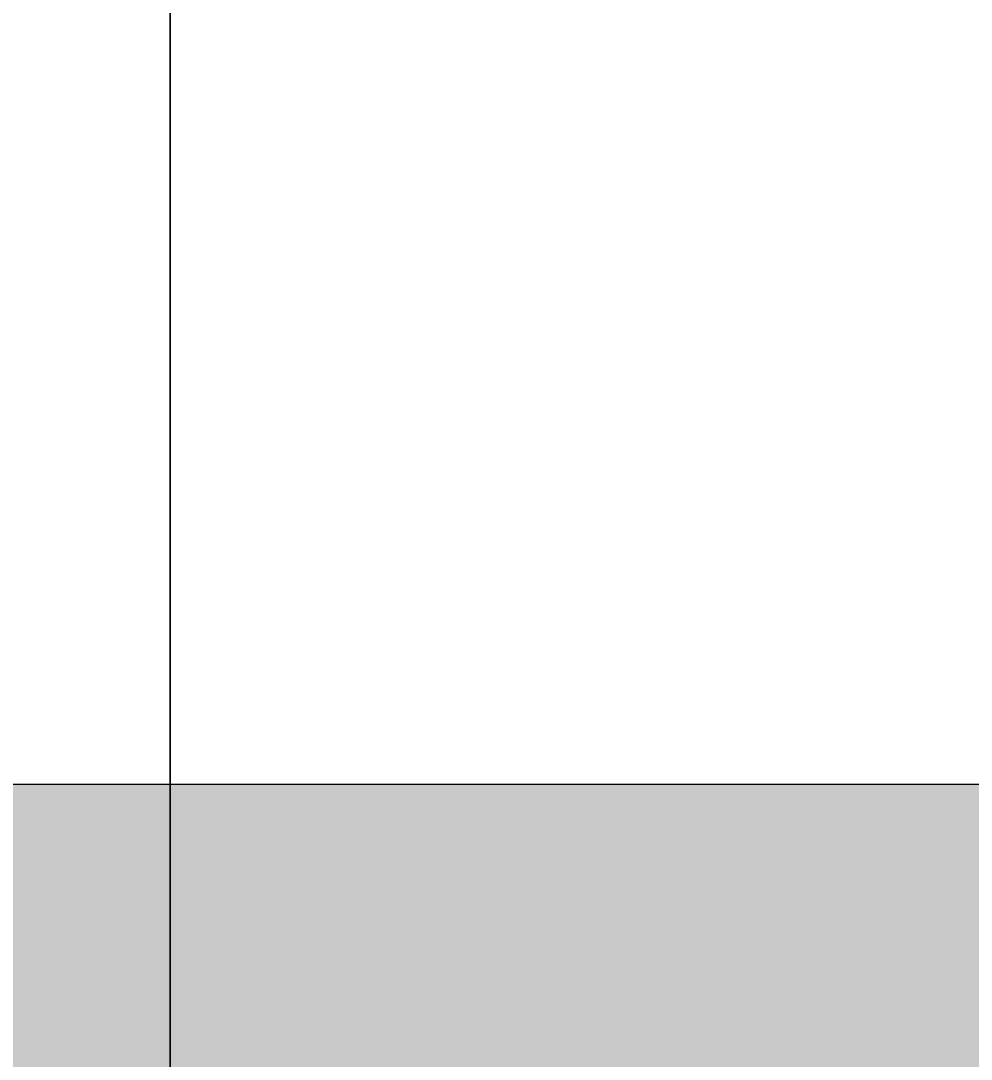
# Model space of a CAD drawing. Header units: inches. Extents: x -4266 to -1814, y 9706 to 12441.
# Drawn here: x -3368.34 to -3363.13, y 10860.13 to 10865.83 of the extents above; entities that cross this region are included whole.
import ezdxf

# ---------------------------------------------------------------- set-up
doc = ezdxf.new("R2010")
doc.units = ezdxf.units.IN
doc.header["$MEASUREMENT"] = 0
for name, color, linetype, lineweight in [('0-1', 7, 'Continuous', 5), ('0-3', 7, 'Continuous', 9), ('A-ANNO-DIMS', 211, 'Continuous', 9), ('A-ANNO-DIMS-96', 211, 'Continuous', 9), ('A-DETL-GENF-2', 253, 'Continuous', 9), ('A-WALL-3', 10, 'Continuous', 13), ('A-WALL-4', 254, 'Continuous', 5)]:
    doc.layers.add(name, color=color, linetype=linetype, lineweight=lineweight)
doc.styles.add('Century Gothic', font='ufonts.com_century-gothic.ttf', dxfattribs={"height": 9})
doc.dimstyles.new('OD__1_16__Tol__', dxfattribs={"dimscale": 12, "dimtxt": 9.397514, "dimasz": 1, "dimexe": 0.75, "dimexo": 0.5, "dimgap": 0.125, "dimtad": 1, "dimdec": 4, "dimrnd": 0.0625, "dimzin": 3, "dimdsep": 46, "dimlunit": 4, "dimtxsty": 'Century Gothic', "dimblk1": 'OBLIQUE', "dimblk2": 'OBLIQUE', "dimsah": 1, "dimcen": 0.09, "dimdle": 0.75, "dimazin": 0, "dimtfac": 1, "dimtdec": 4, "dimtix": 1, "dimtmove": 0, "dimatfit": 3, "dimfxl": 1, "dimtvp": 1, "dimtfill": 1, "dimfrac": 2, "dimtolj": 1, "dimtzin": 0, "dimarcsym": 2})

# ---------------------------------------------------------------- blocks, each defined once
blk = doc.blocks.new('switchgrass 26764 - switchgrass 26764-V170-FLOOR PLAN - 1ST FLOOR')
at = {"layer": 'A-DETL-GENF-2'}
for p, q in [((0, 13.3912), (0, 11.0749)), ((0, 11.0794), (0, 12.9569)), ((0, 12.9569), (0, 9.7719)), ((0, 12.6653), (0, 11.0794)), ((0, 11.2567), (0, 12.1461)), ((0, 7.4556), (0, 11.9435)), ((0, 11.2623), (0, 11.8115)), ((0, 10.7931), (0, 11.8061)), ((0, 10.5857), (0, 11.68)), ((0, 11.654), (0, 11.2537)), ((0, 11.5297), (0, 10.6175)), ((0, 11.4017), (0, 10.7853)), ((0, 10.978), (0, 11.3644)), ((0, 11.3644), (0, 11.2196)), ((0, 11.1095), (0, 11.3644)), ((0, 11.3644), (0, 11.3297)), ((0, 11.3297), (0, 10.9815)), ((0, 10.6406), (0, 11.2623)), ((0, 10.6044), (0, 11.2567)), ((0, 11.2537), (0, 10.1967)), ((0, 11.2196), (0, 10.2805)), ((0, 9.8324), (0, 11.1095)), ((0, 11.0749), (0, 9.3376)), ((0, 10.9815), (0, 10.9301)), ((0, 9.1706), (0, 10.978)), ((0, 10.9301), (0, 8.7586)), ((0, 9.787), (0, 10.7931)), ((0, 10.7853), (0, 10.6406)), ((0, 10.4216), (0, 10.681)), ((0, 10.681), (0, 10.3229)), ((0, 10.6175), (0, 10.1206)), ((0, 10.351), (0, 10.6044)), ((0, 9.5605), (0, 10.5857)), ((0, 10.254), (0, 10.5829)), ((0, 10.5829), (0, 10.493)), ((0, 10.493), (0, 10.2798)), ((0, 9.366), (0, 10.4216)), ((0, 10.0615), (0, 10.351)), ((0, 10.3229), (0, 10.1387)), ((0, 10.2805), (0, 8.6252)), ((0, 10.2798), (0, 7.0141)), ((0, 8.3774), (0, 10.254)), ((0, 10.1967), (0, 9.0649)), ((0, 10.1387), (0, 9.8565)), ((0, 10.1206), (0, 9.5587)), ((0, 9.0732), (0, 10.0615)), ((0, 9.8565), (0, 9.5162)), ((0, 9.7719), (0, 9.8324)), ((0, 7.5325), (0, 9.787)), ((0, 8.9033), (0, 9.6272)), ((0, 9.6272), (0, 7.8074)), ((0, 8.5683), (0, 9.5605)), ((0, 9.5587), (0, 8.9033)), ((0, 9.5162), (0, 9.1579)), ((0, 9.3376), (0, 9.366)), ((0, 8.6669), (0, 9.1706)), ((0, 9.1579), (0, 8.8214)), ((0, 7.9687), (0, 9.0732)), ((0, 9.0649), (0, 8.5714)), ((0, 8.1795), (0, 9.0481)), ((0, 9.0481), (0, 9.037)), ((0, 9.037), (0, 9.0073)), ((0, 9.0073), (0, 8.964)), ((0, 8.964), (0, 8.9124)), ((0, 8.9124), (0, 8.8575)), ((0, 8.8575), (0, 8.8045)), ((0, 8.8214), (0, 8.5468)), ((0, 8.8045), (0, 8.7586)), ((0, 8.7586), (0, 7.4556)), ((0, 8.7586), (0, 7.8899)), ((0, 8.3699), (0, 8.6669)), ((0, 8.6252), (0, 7.9672)), ((0, 8.5714), (0, 8.1795)), ((0, 7.5731), (0, 8.5683)), ((0, 8.5468), (0, 8.374)), ((0, 7.5353), (0, 8.3774)), ((0, 8.374), (0, 8.3699)), ((0, 6.846), (0, 7.9687)), ((0, 7.9672), (0, 7.4611)), ((0, 7.8899), (0, 5.4289)), ((0, 7.8074), (0, 7.2277)), ((0, 6.5386), (0, 7.5731)), ((0, 7.2277), (0, 7.5353)), ((0, 6.1527), (0, 7.5325)), ((0, 7.4611), (0, 7.1361)), ((0, 7.1361), (0, 7.0213)), ((0, 7.0213), (0, 6.4422)), ((0, 7.0141), (0, 5.5168)), ((0, 5.8025), (0, 6.846)), ((0, 5.4289), (0, 6.5386)), ((0, 6.4422), (0, 6.1527)), ((0, 4.9362), (0, 5.8025))]:
    blk.add_line(p, q, dxfattribs=at)
blk = doc.blocks.new('CTR - 1st Phase - Shell_rvt-1-FLOOR PLAN - 1ST FLOOR')
at = {"layer": 'A-WALL-4'}
blk.add_hatch(color=256, dxfattribs=at).paths.add_polyline_path([(-3364.4534, 10857.3894), (-3361.5237, 10857.3894), (-3361.5237, 10861.6394), (-3373.5237, 10861.6394), (-3373.5237, 10857.3894), (-3365.7752, 10857.3894)], flags=0)
at = {"layer": 'A-WALL-3'}
blk.add_line((-3373.5237, 10861.6394), (-3361.5237, 10861.6394), dxfattribs=at)
at = {"layer": '0-3', "rotation": 180}
blk.add_blockref('switchgrass 26764 - switchgrass 26764-V170-FLOOR PLAN - 1ST FLOOR', (-3367.5237, 10871.5144), dxfattribs=at)
blk = doc.blocks.new('DIMBLOCK1-FLOOR PLAN - 1ST FLOOR')
at = {"layer": 'A-ANNO-DIMS-96'}
for p, q in [((-3405.9237, 10819.4894), (-3405.9237, 10888.9851)), ((-3204.3237, 10819.4894), (-3204.3237, 10888.9851)), ((-3414.9237, 10879.9851), (-3204.3237, 10879.9851)), ((-3405.9237, 10879.9851), (-3405.9237, 10819.4894)), ((-3204.3237, 10879.9851), (-3204.3237, 10819.4894))]:
    blk.add_line(p, q, dxfattribs=at)
at = {"layer": 'A-ANNO-DIMS-96', "lineweight": 50}
for p, q in [((-3405.9237, 10879.9851), (-3399.9237, 10885.9851)), ((-3204.3237, 10879.9851), (-3198.3237, 10885.9851)), ((-3405.9237, 10879.9851), (-3411.9237, 10873.9851)), ((-3204.3237, 10879.9851), (-3210.3237, 10873.9851))]:
    blk.add_line(p, q, dxfattribs=at)
at = {"layer": 'A-ANNO-DIMS-96', "color": 0, "char_height": 9, "attachment_point": 1, "line_spacing_factor": 0.984502, "style": 'Century Gothic', "bg_fill": 3, "box_fill_scale": 1.25, "bg_fill_color": 256, "bg_fill_true_color": 13158600, "bg_fill_transparency": 0}
for s, insert, width in [('16\' - 9 5/8"', (-3335.8521, 10893.021), 73.748113), ('201.6', (-3320.8608, 10875.2535), 37.769058)]:
    blk.add_mtext(s, dxfattribs=dict(at, insert=insert, width=width))
blk = doc.blocks.new('_Oblique')
at = {"color": 0, "linetype": 'ByBlock', "lineweight": -2}
blk.add_line((-0.5, -0.5), (0.5, 0.5), dxfattribs=at)
blk = doc.blocks.new('DIMBLOCK6-FLOOR PLAN - 1ST FLOOR')
at = {"layer": 'A-ANNO-DIMS-96'}
for p, q in [((-3829.3237, 11540.9894), (-3829.3237, 10271.3076)), ((-3829.3237, 10280.3076), (-3829.3237, 11540.9894)), ((-3338.7237, 10282.7929), (-3338.7237, 10271.3076)), ((-3338.7237, 10280.3076), (-3338.7237, 10282.7929)), ((-3838.3237, 10280.3076), (-3338.7237, 10280.3076))]:
    blk.add_line(p, q, dxfattribs=at)
at = {"layer": 'A-ANNO-DIMS-96', "lineweight": 50}
for p, q in [((-3829.3237, 10280.3076), (-3823.3237, 10286.3076)), ((-3338.7237, 10280.3076), (-3332.7237, 10286.3076)), ((-3829.3237, 10280.3076), (-3835.3237, 10274.3076)), ((-3338.7237, 10280.3076), (-3344.7237, 10274.3076))]:
    blk.add_line(p, q, dxfattribs=at)
at = {"layer": 'A-ANNO-DIMS-96', "color": 0, "char_height": 9, "attachment_point": 1, "line_spacing_factor": 0.984502, "style": 'Century Gothic', "bg_fill": 3, "box_fill_scale": 1.25, "bg_fill_color": 256, "bg_fill_true_color": 13158600, "bg_fill_transparency": 0}
for s, insert, width in [('40\' - 10 5/8"', (-3618.2575, 10293.3435), 82.161126), ('490.6', (-3599.7608, 10275.5759), 37.769058)]:
    blk.add_mtext(s, dxfattribs=dict(at, insert=insert, width=width))

msp = doc.modelspace()

# ---------------------------------------------------------------- block references
at = {"layer": '0-1'}
msp.add_blockref('CTR - 1st Phase - Shell_rvt-1-FLOOR PLAN - 1ST FLOOR', (0, 0), dxfattribs=at)

# ---------------------------------------------------------------- next in the draw order: dimensions: what is measured, and where the dimension line sits
at = {"layer": 'A-ANNO-DIMS'}
dim = msp.add_linear_dim(base=(-3204.32374, 10879.98515), p1=(-3405.92374, 10813.4894), p2=(-3204.32374, 10813.4894), dimstyle='OD__1_16__Tol__', override={"dimpost": '<>\\X', "dimfxl": 201.6}, dxfattribs=at)
dim.commit()
dim.dimension.update_dxf_attribs({"geometry": 'DIMBLOCK1-FLOOR PLAN - 1ST FLOOR', "text_midpoint": (-3305.12374, 10879.98515)})

# ---------------------------------------------------------------- next in the draw order: dimensions: what is measured, and where the dimension line sits
dim = msp.add_linear_dim(base=(-3338.72374, 10280.30762), p1=(-3829.32374, 11546.9894), p2=(-3338.72374, 10288.7929), dimstyle='OD__1_16__Tol__', override={"dimpost": '<>\\X', "dimfxl": 1350.461691}, dxfattribs=at)
dim.commit()
dim.dimension.update_dxf_attribs({"geometry": 'DIMBLOCK6-FLOOR PLAN - 1ST FLOOR', "text_midpoint": (-3584.02374, 10280.30762)})

doc.saveas('drawing.dxf')
